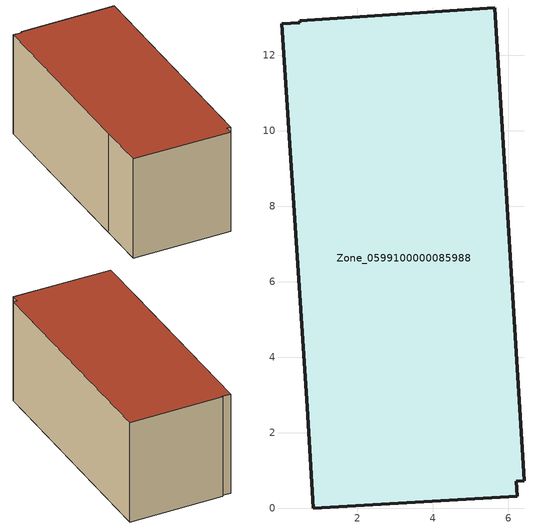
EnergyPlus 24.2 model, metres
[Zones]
Zone_0599100000085988
 floor ground (C_G): 6.24,0.31 0.83,0 0.67,2.68 0,12.83 0.47,12.86 0.47,12.92 5.64,13.25 6.42,0.72 6.21,0.7 z0
 wall outside (C_F): 0.67,2.68 0.83,0 6.24,0.31 6.21,0.7 6.42,0.72 5.64,13.25 0.47,12.92 0.47,12.86 0,12.83 0.67,2.68 z0:5.82
 roof outside (C_R): 0.83,0 6.24,0.31 6.21,0.7 6.42,0.72 5.64,13.25 0.47,12.92 0.47,12.86 0,12.83 0.67,2.68 z5.82
[BUILDING]
Pand.0599100000085988: North Axis=0; Terrain=City; Loads Convergence Tolerance Value=0.04; Temperature Convergence Tolerance Value=0.4; Solar Distribution=FullExterior; Maximum Number of Warmup Days=25; Minimum Number of Warmup Days=1
[Site:Location]
Rotterdam.The.Hague.AP_ZH_NLD Design_Conditions: Latitude=51.96; Longitude=4.45; Time Zone=1; Elevation=-4.5
[SITE:GROUNDTEMPERATURE:BUILDINGSURFACE]
18, 18, 18, 18, 18, 18, 18, 18, 18, 18, 18, 18
[MATERIAL] Thermal Absorptance=0.9; Solar Absorptance=0.7; Visible Absorptance=0.7
Name | Roughness | Thickness | Conductivity | Density | Specific Heat
G.TC.1946-1964 | MediumSmooth | 0.15 | 1 | 540 | 1210
F.TC.1946-1964 | Rough | 0.3 | 0.857143 | 1920 | 840
R.TC.1946-1964 | MediumRough | 0.2 | 0.235294 | 1500 | 1000
[CONSTRUCTION]
C_G: G.TC.1946-1964
C_F: F.TC.1946-1964
C_R: R.TC.1946-1964
[ZONE]
Zone_0599100000085988: Type=1; Multiplier=1; Ceiling Height=Autocalculate; Volume=Autocalculate; Floor Area=autocalculate; Part of Total Floor Area=Yes
[ZONEINFILTRATION:DESIGNFLOWRATE]
Infil_Zone_0599100000085988: Zone or ZoneList or Space or SpaceList=Zone_0599100000085988; Schedule=AlwaysOn; Design Flow Rate Calculation Method=Flow/Area; Flow Rate per Floor Area=0.003; Constant Term Coefficient=1; Temperature Term Coefficient=0; Velocity Term Coefficient=0; Velocity Squared Term Coefficient=0
[HVACTEMPLATE:ZONE:IDEALLOADSAIRSYSTEM]
Zone_0599100000085988: Maximum Heating Supply Air Temperature=50; Minimum Cooling Supply Air Temperature=13; Maximum Heating Supply Air Humidity Ratio=0.0156; Minimum Cooling Supply Air Humidity Ratio=0.0077; Heating Limit=NoLimit; Cooling Limit=NoLimit; Dehumidification Control Type=ConstantSensibleHeatRatio; Cooling Sensible Heat Ratio=0.7; Dehumidification Setpoint=60; Humidification Control Type=None; Humidification Setpoint=30; Outdoor Air Method=None; Outdoor Air Flow Rate per Person=0.00944; Outdoor Air Flow Rate per Zone Floor Area=0; Outdoor Air Flow Rate per Zone=0; Demand Controlled Ventilation Type=None; Outdoor Air Economizer Type=NoEconomizer; Heat Recovery Type=None; Sensible Heat Recovery Effectiveness=0.7; Latent Heat Recovery Effectiveness=0.65
[ZONECONTROL:THERMOSTAT]
ThermostatControl_Zone_0599100000085988: Zone or ZoneList=Zone_0599100000085988; Control Type Schedule=DualSetpointControlType; Control 1=Thermostat_Zone_0599100000085988; Temperature Difference Between Cutout And Setpoint=0
[THERMOSTATSETPOINT:DUALSETPOINT]
Thermostat_Zone_0599100000085988: Heating Setpoint Temperature Schedule=HeatingSetpoint_Zone_0599100000085988; Cooling Setpoint Temperature Schedule=CoolingSetpoint_Zone_0599100000085988
[SCHEDULE:COMPACT]
HeatingSetpoint_Zone_0599100000085988: Through: 12/31, For: AllDays, Until: 24:00, 21
CoolingSetpoint_Zone_0599100000085988: Through: 12/31, For: AllDays, Until: 24:00, 24
DualSetpointControlType: Through: 12/31, For: AllDays, Until: 24:00, 4
AlwaysOn: Through: 12/31, For: AllDays, Until: 24:00, 1
